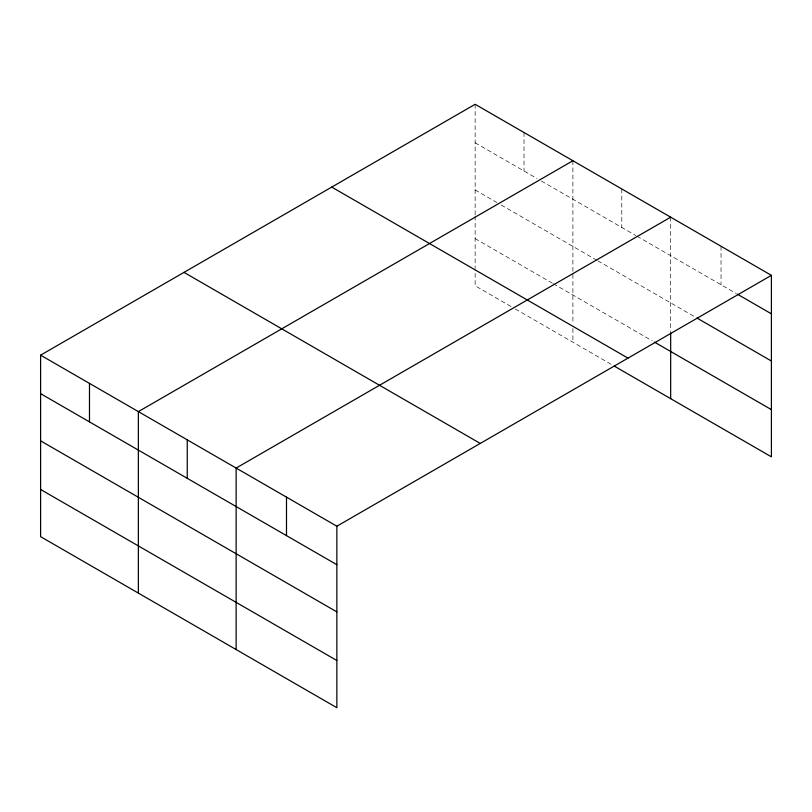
<?xml version="1.0" encoding="UTF-8"?>
<svg xmlns="http://www.w3.org/2000/svg" width="812" height="812" viewBox="0 0 812 812"><rect width="100%" height="100%" fill="white"/><g stroke="black" fill="none" stroke-linecap="round" stroke-linejoin="round"><path stroke-width="0.61" stroke-dasharray="4.06 3.04" d="M475.142 214.906L475.142 104.291M475.142 142.78L537.057 178.528M541.401 181.035L635.908 235.602M636.994 236.231L736.362 293.599M475.142 189.967L496.863 202.513M501.207 205.02L596.8 260.216M597.886 260.845L694.757 316.771M475.142 238.596L552.261 283.124M553.348 283.743L652.209 340.817M510.981 306.479L475.142 285.783L475.142 269.635M515.336 308.986L613.101 365.43M721.036 246.259L721.036 284.748M670.671 217.19L670.671 331.529M621.789 188.963L621.789 227.451M572.907 160.735L572.907 323.602M572.907 328.566L572.907 342.228M524.024 132.518L524.024 171.007M475.142 216.154L475.142 268.396"/><path stroke-width="1.22" d="M40.6 355.169L336.858 526.217L336.858 707.709L40.6 536.661L40.6 355.169L475.142 104.291L771.4 275.339L771.4 456.831L614.187 366.06M572.907 160.735L138.365 411.623L138.365 593.105M670.671 217.19L236.13 468.067L236.13 649.549M336.858 526.217L771.4 275.339M737.458 294.228L771.4 313.828M696.95 318.03L771.4 361.015M654.381 342.075L771.4 409.634M331.743 187.085L628.001 358.133M183.999 272.385L480.257 443.433M40.6 393.658L336.858 564.705M40.6 440.845L336.858 611.893M40.6 489.474L336.858 660.511M670.671 332.778L670.671 398.672M286.494 497.137L286.494 535.626M187.247 439.84L187.247 478.329M89.482 383.396L89.482 421.885"/></g></svg>
